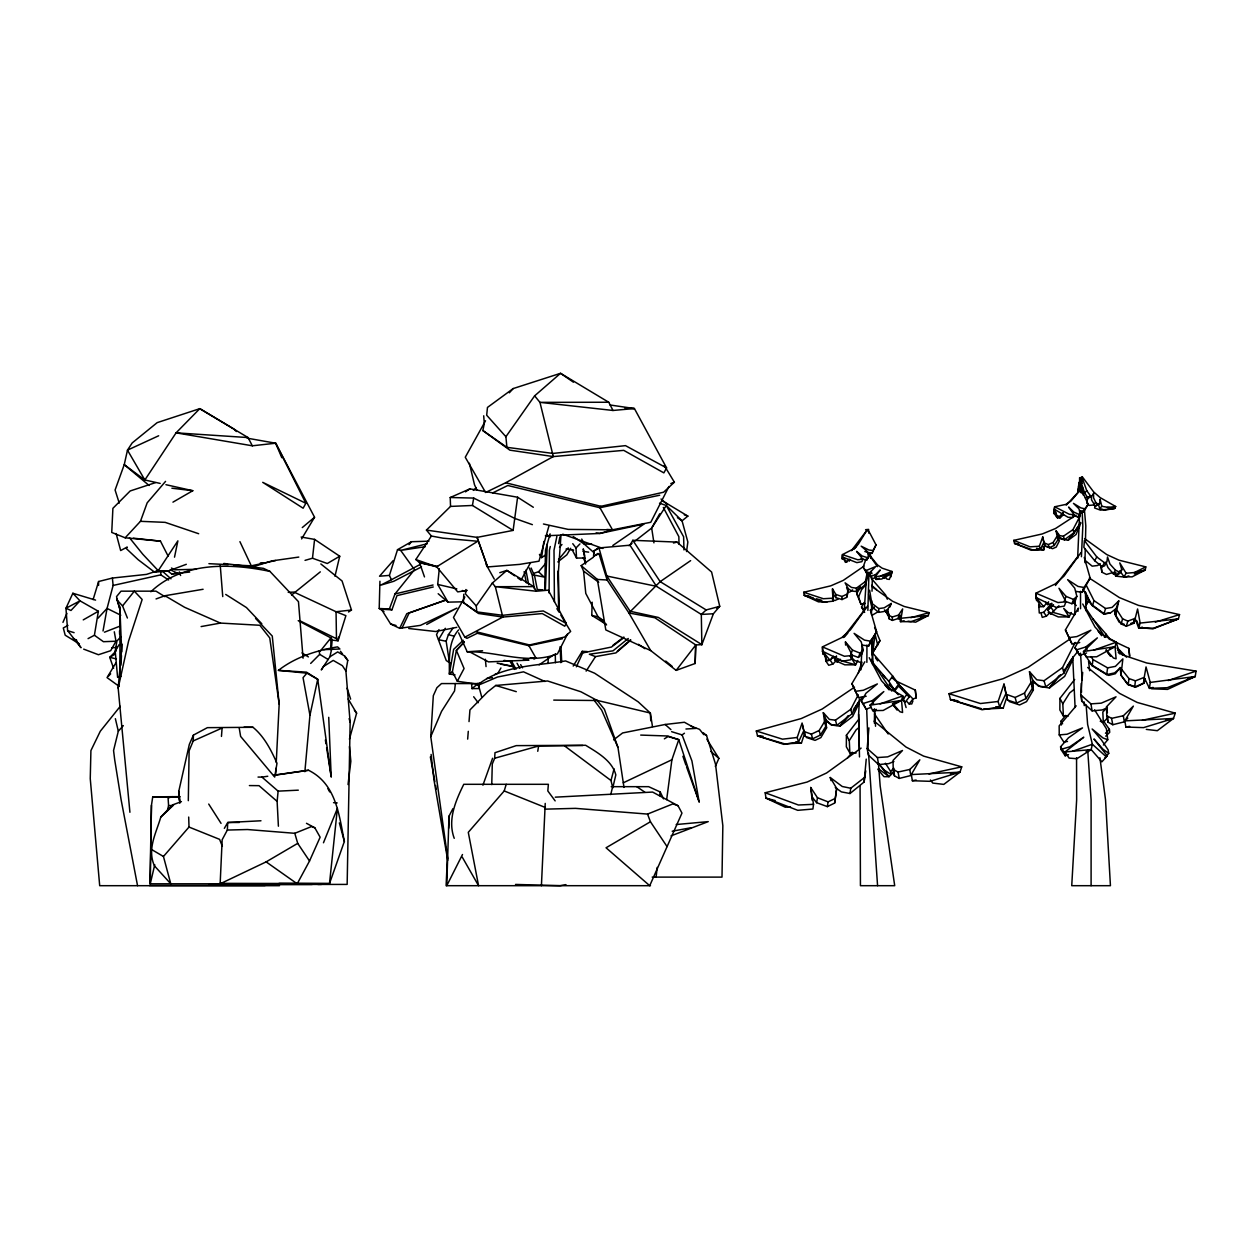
<?xml version="1.0" encoding="UTF-8"?>
<svg xmlns="http://www.w3.org/2000/svg" width="1259" height="1259" viewBox="0 0 1259 1259"><rect width="100%" height="100%" fill="white"/><g stroke="black" fill="none" stroke-linecap="round" stroke-linejoin="round"><path stroke-width="1.5" d="M98.58 585.419L98.595 581.516L112.381 578.054L146.437 574.403L157.17 570.909M858.685 719.408L846.394 735.24L846.347 746.823L849.856 752.945L856.12 752.992M866.664 708.738L868.049 743.518M866.869 662.36L866.947 644.986M1074.667 679.482L1059.921 698.383L1059.873 709.982L1063.383 716.088L1068.088 716.119M330.818 649.644L330.912 637.92L298.21 620.687M549.081 593.005L549.412 550.23L550.293 546.532M180.084 796.632L152.732 796.837L151.458 805.319L149.931 883.802L326.679 883.802M188.315 800.661L189.118 750.852L193.225 740.922L193.414 735.114L207.389 727.655L252.996 727.293C264.311 736.609 271.126 750.128 276.996 763.284L274.698 777.055L240.626 736.421L239.226 728.032M548.09 663.446L548.184 657.56M869.623 590.251L871.795 603.297L878.719 608.569L884.164 607.845L891.215 603.47L887.501 609.86L887.453 613.086L889.2 618.861L892.379 620.404L898.564 618.389L900.515 615.226L900.453 621.631L910.886 621.694L928.308 615.525L929.173 612.645L904.23 606.476L892.631 601.298L872.062 586.663M151.458 805.319L150.277 883.802L154.747 864.728M874.375 723.17L874.533 714.026L888.177 733.997M545.352 590.266L547.272 544.124M544.675 590.251L545.493 550.23L550.089 533.832M345.91 671.047L342.385 665.681L333.226 660.408L323.437 666.53L321.281 669.93L329.874 656.805L337.664 651.926L344.966 656.144L347.767 660.408L345.91 671.047L350.144 722.367L347.154 884.416L209.167 884.495M871.464 614.408L871.779 600.889M872.015 591.226L872.298 579.644M1084.943 562.647L1085.258 549.129M1085.447 541.401L1085.809 525.947L1084.314 508.526M491.75 784.593L492.285 763.961L494.677 758.233L494.976 752.709L516.253 745.627L585.64 745.281C597.333 752.441 612.236 760.782 615.824 774.899L612.724 788.008M593.477 557.17L581.186 565.621L597.348 579.439L605.799 629.925L650.698 650.588L676.162 670.386L695.157 663.477L695.676 644.718M606.224 624.385L591.761 615.383L592.171 602.195M448.692 828.233L449.085 816.115M695.157 663.477L695.786 644.954L654.869 617.776L628.902 612.976L607.137 579.99L599.016 553.755L593.556 556.226L593.949 550.97L598.466 547.933M541.417 885.691L545.226 803.415M893.906 761.538L888.697 763.631L878.577 764.575L868.238 754.944L867.168 748.507L868.899 727.875M1107.416 707.841L1102.223 709.934L1092.104 710.879L1081.764 701.247L1080.694 694.811L1082.677 672.416M802.376 724.68L805.083 736.295L812.622 738.797L820.412 735.083L825.794 726.396L826.093 719.833L823.307 712.657L829.382 719.424L835.441 720.179L850.785 709.305L858.276 694.748M1070.213 638.864L1028.115 667.301L1002.982 678.727L948.987 693.693L950.498 699.595L982.083 709.746L999.63 706.976L998.135 701.483L1003.99 684.109L1007.578 700.067L1016.627 703.073L1025.991 698.603L1032.474 688.169L1032.821 680.301L1029.484 671.661L1036.771 679.797L1044.057 680.71L1062.486 667.632L1075.217 642.436M447.386 857.709L446.111 885.691L650.478 885.691M867.892 610.395L868.962 572.058M1072.715 656.899L1075.092 707.479M1074.667 614.25L1075.391 598.749M1081.418 556.698L1082.834 526.089L1082.126 510.587M676.162 670.386L695.786 644.954L701.861 644.639L701.94 642.798M275.658 774.159L275.941 768.32M276.24 762.482L279.183 704.127L272.274 636.078L255.561 618.421M859.488 756.942L858.622 714.404L859.409 698.902M860.873 669.851L862.147 644.671M866.239 759.114L864.115 782.012L850.014 793.516L841.358 791.88L835.268 787.52M1080.379 480.167L1084.629 492.93L1088.012 498.108L1091.459 496.738L1091.537 499.87L1095.377 506.26L1099.862 503.506L1100.083 499.272L1101.814 506.323L1099.721 508.463L1104.867 510.115L1114.656 508.416L1115.679 506.511L1100.177 497.62L1093.615 491.876L1082.268 476.752L1078.994 482.764L1077.846 491.419L1080.663 479.018M120.943 665.177L121.478 655.609M121.698 651.784L119.81 606.334M227.328 830.059L247.456 829.524L294.795 833.301L297.706 843.357L266.137 861.88L220.152 883.802L222.166 839.737L227.328 830.059L227.753 822.505L260.975 820.774M383.995 611.638L379.211 608.49L379.935 581.249M864.052 566.125L843.215 580.415L830.751 585.844L803.683 592.281L804.296 595.302L823.512 602.18L832.954 601.188L832.514 588.834L835.819 594.437L835.85 597.647L842.019 599.552L846.662 597.38L848.22 591.887L848.188 588.708L845.088 582.823L851.525 587.465L856.388 588.158L865.374 581.564L867.357 572.105M1128.851 575.882L1125.2 577.173L1115.647 576.134L1115.867 572.593M447.685 858.26L430.767 736.609L433.316 695.692L436.92 687.697L441.484 683.574L478.074 683.574L478.892 687.272M1089.303 578.086L1119.424 597.6L1138.435 605.374L1179.541 614.612L1178.377 618.924L1153.637 628.162L1138.671 628.068L1140.15 623.079L1137.585 608.994L1133.997 623.221L1126.349 626.227L1121.108 623.929L1115.694 615.258L1116.104 608.648L1118.747 600.873L1112.106 607.405L1105.559 608.506L1093.992 600.606L1085.998 584.758M1124.381 624.401L1119.078 622.088L1114.813 614.124L1115.128 609.45M864.099 612.142L866.318 579.927M1077.625 558.445L1079.75 510.713M221.458 736.421L222.103 728.032L193.225 740.922M467.671 739.112L468.285 731.322M469.025 721.596L469.937 709.934L487.579 691.962L495.747 685.463L547.586 680.977L580.95 691.789L597.27 700.523L604.414 709.289L617.964 747.39L623.992 787.442M1057.765 539.985L1058.111 535.689L1056.144 530.92L1057.765 539.985L1054.208 545.477L1049.298 547.649L1044.702 545.729L1042.72 536.916L1039.352 546.264L1040.39 549.27L1031.2 550.277L1014.581 543.4L1013.715 540.379L1042.279 533.942L1055.514 528.512L1076.083 515.12M129.913 812.275L118.173 688.091L122.123 644.136M304.867 771.704L309.95 715.254L317.724 679.293L306.504 672.164L278.428 670.37C295.33 657.135 316.638 650.431 337.554 646.858L339.914 649.014L323.799 649.66M331.416 648.401L332.219 639.541L330.912 637.92L320.29 651.108M1118.26 652.43L1123.374 655.184L1146.697 662.989L1196.05 671.126L1195.216 676.524L1167.219 687.697L1149.436 688.374L1144.4 677.924L1143.502 683.259L1134.658 686.989L1128.206 684.691L1120.966 675.328L1122.871 658.882L1115.411 666.373L1107.605 667.852L1092.969 659.559L1091.002 656.6M278.396 826.203L277.122 801.385L278.129 791.14L261.951 777.102L258.032 777.071M463.627 601.786L447.984 602.148L437.707 584.428L439.281 568.785M465.924 589.527L465.468 593.886L476.248 605.941L476.799 611.89L502.624 615.305L543.274 610.945L566.282 623.441L564.756 626.211L542.283 613.574L502.813 617.067L478.451 613.463L463.343 602.494L463.816 594.217M305.04 560.365L312.484 558.225L314.593 539.387L301.137 537.042M656.112 877.114L657.182 867.42M455.396 683.574L454.546 690.955L441.547 711.366L430.767 736.609M348.035 784.546L350.852 761.223L349.435 746.556M874.816 636.11L872.786 652.587L879.994 640.626L874.612 627.501M1087.446 595.523L1086.312 604.682L1089.287 600.244M1120.966 675.328L1120.84 667.962L1114.498 672.92L1106.677 674.635L1092.198 665.791L1092.969 659.559M836.684 788.433L835.315 798.379L828.076 801.873L817.469 797.734L810.717 787.489L811.74 796.569L816.635 802.691L827.383 806.626L834.638 803.069L836.684 788.433L830.232 777.495L842.255 786.497L850.738 788.244L864.728 777.322M1128.206 684.691L1128.977 678.585L1121.832 669.568M1134.658 686.989L1135.445 680.836L1144.242 677.373L1146.036 666.955L1150.238 682.425L1149.436 688.374L1153.102 687.43M1143.502 683.259L1144.242 677.373M338.529 637.133L338.057 640.8L330.346 639.887M1077.924 611.37L1078.333 608.097L1065.413 629.941L1071.976 643.853L1079.718 642.562M666.672 799.638L671.897 759.759L678.774 739.647L667.663 735.996L640.705 735.083M450.533 506.417L450.234 497.51L469.906 488.87L517.606 497.226L513.121 530.401L477.082 537.388L426.439 530.086L450.533 506.417L472.44 505.473L513.121 530.401M810.717 787.489L813.534 804.344L812.905 809.018L797.765 810.324L765.96 798.096L765.189 792.761L807.176 782.028L826.596 772.979L861.125 748.098M1106.677 674.635L1107.605 667.852M686.548 551.552L687.855 542.015L682.048 520.817L666.31 505.488L659.511 503.175M850.014 793.516L850.738 788.244M455.018 674.855L449.369 674.053C449.384 659.181 448.047 641.87 458.559 629.925M546.201 554.511L541.575 557.643L543.888 541.449M834.638 803.069L835.315 798.379M1087.508 499.823L1087.902 496.99M827.383 806.626L828.076 801.873M864.115 782.012L865.751 770.838M1087.351 499.02L1086.737 503.159L1089.161 505.394L1093.803 504.969M1055.278 515.041L1053.689 513.263L1054.664 506.779L1065.838 504.403L1070.795 501.208L1080.348 489.877L1082.85 492.773L1088.217 504.308L1083.527 511.925L1079.341 510.949M659.653 795.625L660.235 791.974L648.637 786.67L611.213 786.67M1093.017 665.791L1108.723 675.391L1115.348 673.738L1120.148 667.475L1120.903 674.871L1127.34 683.952L1136.043 687.052L1144.053 683.118L1144.604 679.64M1115.694 615.258L1118.747 600.873M88.051 638.643L94.409 635.26L98.359 611.276L80.009 600.842L72.865 593.257L65.956 608.254L67.624 630.665L81.001 647.724L75.524 639.666M537.75 751.293L538.616 745.989L582.854 745.501M121.021 676.303L117.606 677.373L115.214 651.265L116.914 641.036L120.722 636.897M472.44 505.473L473.683 498.076L450.234 497.51M816.635 802.691L817.469 797.734M1120.022 571.193L1124.051 576.842L1132.14 576.842L1145.249 570.028L1145.784 566.896L1119.015 560.192L1106.724 554.558L1084.534 538.569M103.033 630.995L107.062 608.412L113.121 585.435L112.381 578.054M475.54 683.889L457.316 681.261L452.406 671.708L456.387 650.368L464.209 641.838M558.618 543.573L559.877 536.948M169.509 882.417L154.432 865.846C146.91 849.007 156.21 833.08 160.79 817.06L172.452 804.942L181.422 801.621M561.01 534.76L558.366 572.389L559.311 611.78M610.048 404.989L634.41 408.546L666.593 467.939L663.855 472.88L623.74 450.36L553.299 456.576L509.848 450.155L482.874 430.562L484.29 423.591L483.708 415.8M174.513 557.17L177.881 540.851L158.241 570.673L154.558 572.168L138.16 559.704L126.419 548.672L127.19 547.036L120.659 550.545L116.111 533.486M556.903 536.271L554.007 550.23L554.432 601.975M890.868 576.937L891.986 571.492L882.103 568.155L877.46 564.866L868.804 554.228M1076.162 705.858L1059.165 725.861L1059.228 734.91L1067.018 734.233L1082.52 727.907L1068.466 737.821L1060.566 746.807L1060.928 749.404L1069.709 746.823L1083.779 737.207L1065.083 751.938L1069.08 758.107L1076.886 758.705L1091.191 749.593L1092.356 744.258L1087.634 724.476L1086.139 705.087M118.173 688.091L128.607 640.973L142.157 599.489L134.32 591.163L122.564 605.909L127.395 618.012M1044.907 544.864L1043.742 549.947L1032.789 549.963L1014.581 543.4L1018.468 543.919M167.242 811.3L168.58 805.571L168.029 797.057L152.732 796.837M329.874 656.805L331.463 650.037M904.167 620.813L900.453 621.631L902.656 608.9L898.564 615.1L898.564 618.389M334.973 576.244L339.725 556.226L314.593 539.387M1133.997 623.221L1135.13 618.468L1138.671 628.068L1142.448 627.187M1144.053 683.118L1145.092 678.743M610.741 794.602L612.582 787.001L610.977 780.501L614.093 768.808M115.372 718.684L118.315 731.211L113.562 750.521L114.711 759.885L121.132 799.843L137.546 885.691M1114.813 614.124L1115.93 609.624M1130.629 623.504L1133.619 622.371L1134.359 619.349M886.305 575.599L891.419 573.679L891.986 571.492L880.592 575.977L875.068 576.905L876.044 579.423L881.693 579.014L891.419 573.679L889.373 579.408L886.966 579.109L884.857 576.716M849.384 559.405L845.434 562.395L842.743 557.123L856.86 562.631L861.911 561.671L862.777 559.169L857.772 559.767L842.428 554.605L842.255 558.933L842.428 554.605L853.586 548.877L858.323 544.187L867.01 530.102L869.749 532.935L876.028 544.879L872.015 553.362L864.839 551.521M848.22 591.887L846.63 587.591L851.54 590.975L856.498 591.588L865.452 584.601L868.899 573.16M893.984 705.071L899.949 711.744L902.577 712.5L901.538 700.397L902.734 695.912L888.303 688.028L881.489 680.726L869.214 657.702M1106.315 650.037L1113.475 658.048L1116.104 658.803L1115.065 646.701L1116.261 642.216L1101.814 634.331L1095.015 627.029L1082.74 604.005M1053.689 513.263L1054.664 506.779L1069.3 514.254L1074.21 514.805L1073.061 517.465L1068.073 517.292L1054.727 509.454L1056.537 516.961L1057.78 518.094L1063.336 512.555L1059.873 517.968L1058.111 515.86M349.42 739.19L356.612 713.176L348.176 698.965M846.662 597.38L848.188 588.708M548.94 525.947L538.978 561.184L519.731 564.378L487.532 566.943L477.082 537.388L487.532 566.943M1116.104 608.648L1110.485 612.881L1103.875 614.172L1092.513 605.815L1093.992 600.606M1121.108 623.929L1122.587 618.83L1117.205 610.442M1126.349 626.227L1127.828 621.096L1135.413 618.295M1103.875 614.172L1105.559 608.506M1095.157 506.039L1094.59 507.959L1100.413 510.147L1114.656 508.416L1101.814 506.323M462.305 857.206L478.562 885.691L468.285 832.325L504.214 790.951L506.212 784.31M93.119 599.583L98.595 581.516M1048.59 601.786L1047.677 604.792L1045.883 602.227M875.068 576.905L880.261 569.981L875.461 574.671L876.39 577.157L872.172 578.888L869.859 575.332L871.102 571.318L875.76 566.503L865.704 570.72L863.139 567.132L865.956 559.106M421.513 566.865L393.784 581.28L380.517 585.246L391.392 579.738L389.409 575.394L397.529 549.679L411.41 541.732L428.957 541.165M854.531 687.178L822.174 709.022L801.259 718.543L756.297 730.991L757.556 735.901L784.735 743.88L801.448 742.999L804.894 732.408M858.37 672.778L861.99 662.14M983.137 709.179L1003.203 708.125L1006.775 697.218M930.417 779.966L932.762 783.082L943.794 784.388L959.956 772.176L961.734 766.841L923.634 756.124L906.024 747.059L874.139 721.155M1146.288 729.386L1157.32 730.692L1173.482 718.48L1175.261 713.145L1137.16 702.428L1119.55 693.379L1087.666 667.459M449.148 660.503L446.158 641.272L448.393 634.678L452.894 628.32M763.111 736.279L757.556 735.901L783.869 744.352L798.474 742.039L797.215 737.475L802.093 723.012L805.083 736.295M274.383 775.072L308.502 770.256C336.011 783.775 339.096 814.809 344.352 841.484L329.496 883.566L278.994 883.393M426.738 624.433L456.875 608.097L420.459 625.361L399.67 628.335L390.62 623.976L381.398 609.246L391.942 609.812L396.978 595.617L433.253 586.977M870.111 610.395L874.234 606.98L870.693 611.244L876.61 631.719L868.679 646.024L862.462 645.096M889.987 606.932L891.215 603.47M1084.267 557.454L1090.137 578.023L1082.205 592.328L1075.989 591.4M876.028 544.879L873.038 550.513L868.883 549.978L861.187 546.17L866.884 551.064L869.261 555.801L866.57 560.208L861.093 558.681M482.921 785.175L492.599 758.248M866.57 560.208L869.261 555.801M155.392 482.669L130.181 490.963L112.901 508.321L111.736 532.447L125.176 537.798L140.457 521.32L147.177 502.829L165.559 481.379M872.015 553.362L873.038 550.513M845.592 645.112L845.45 641.964L852.39 655.483L850.816 659.763L842.743 661.164L822.505 651.171L822.442 646.874L841.72 637.636L850.423 629.862L867.482 606.24M1090.137 578.023L1084.046 587.481L1078.003 586.426L1067.632 579.659L1074.73 588.189L1076.854 596.341L1073.581 599.426L1066.027 596.404L1058.976 588.268L1065.917 601.786L1064.343 606.067L1056.27 607.467L1036.031 597.49L1035.968 593.178L1055.247 583.94L1063.949 576.166L1081.009 552.544M1058.945 605.752L1050.636 614.062L1047.85 610.222L1051.942 603.329M379.211 608.49L389.361 609.026L395.011 593.933L414.494 569.697L400.677 550.388L397.529 549.679M598.969 547.948L606.807 576.024L630.114 611.26L658.363 617.461L701.861 644.639L713.381 613.763L719.739 606.334L711.603 572.042L676.996 542.094L632.821 540.316L629.988 545.194L598.969 547.948L593.949 550.97M845.45 641.964L852.5 650.1L850.643 654.633L858.418 657.45L860.054 653.122L863.328 650.037L861.219 641.885L854.106 633.356L864.477 640.123L870.52 641.177L876.61 631.719M863.328 650.037L861.707 654.334L858.418 657.45M912.964 700.822L911.768 703.986L909.14 703.954L906.48 701.137M1064.17 600.936L1071.944 603.753L1073.581 599.426M1076.854 596.341L1075.233 600.653L1071.944 603.753M868.679 646.024L870.52 641.177M1082.205 592.328L1084.046 587.481M323.469 842.775L337.396 808.435L329.496 883.566L219.947 883.362M1064.784 599.426L1066.027 596.404M865.279 603.47L860.936 604.115L858.544 596.86L861.581 589.684L865.72 584.947M1080.678 483.094L1082.268 476.752M1133.619 622.371L1134.973 619.192M62.95 622.387L66.884 613.353M1088.217 504.308L1084.865 508.904L1080.804 507.849L1073.471 503.38L1078.743 508.573L1080.757 513.074L1077.72 517.071L1072.448 514.868M193.414 735.114L189.338 744.352L178.778 791.297L179.455 800.441M715.332 766.416L718.889 758.374L706.834 739.159M1077.72 517.071L1080.757 513.074M555.282 797.167L652.603 792.068L678.034 805.729L681.969 813.094L649.723 885.691L606.051 847.779L650.431 821.749L647.551 814.085L575.52 808.357L544.911 809.159M1083.527 511.925L1084.865 508.904M266.137 861.88L297.203 883.802L309.525 860.999L320.132 837.204L314.829 827.793L306.472 823.307M576.37 666.814L582.681 652.917L582.24 651.312L587.323 651.564M798.474 742.039L803.494 731.353M999.63 706.976L1005.673 694.134M402.188 627.737L409.159 612.991L446.41 599.898M849.872 559.358L849.038 561.105L850.36 559.72M399.67 628.335L406.814 613.652L446.032 599.913M438.998 629.61L436.511 634.678L446.253 660.534L450.801 663.54M1080.379 515.419L1072.967 529.661L1063.351 536.255L1059.669 535.563L1056.144 530.92M1040.39 549.27L1043.837 542.44L1042.72 536.916M1087.981 601.361L1086.312 604.682L1086.092 592.895M462.494 854.515L446.756 885.691L448.991 816.194L452.925 808.656M857.804 660.44L855.601 664.815L844.789 664.831L834.654 660.33M1071.33 612.535L1069.127 616.91L1058.315 616.926L1048.18 612.425M567.62 633.844L557.422 653.893C527.364 665.397 497.258 651.06 467.199 651.784L458.654 632.836M668.97 486.509L650.777 522.28L612.504 529.803L568.171 529.394L543.447 523.996M836.432 656.301L834.339 658.127L837.109 661.966L838.368 659.543M826.093 719.833L830.798 724.728L836.889 725.341L851.981 713.869L857.709 703.041L862.399 697.234M1032.821 680.301L1038.47 686.171L1045.804 686.895L1063.934 673.124L1070.795 660.109L1077.861 651.391M860.936 604.115L856.687 593.697L860.149 587.182M457.316 681.261L464.067 668.529L456.387 650.368L464.351 642.2M1058.111 535.689L1060.881 539.057L1064.579 539.67L1073.99 532.699L1080.631 522.391M521.226 579.817L530.495 562.742M866.192 696.258L858.449 697.549L851.902 683.637L864.823 661.793M305.858 503.27L303.12 508.211L262.722 482.339L305.858 503.27L275.69 443.215L247.142 438.163M485.533 420.758L465.263 457.253L485.596 492.474L505.662 482.764L553.299 456.576L539.954 402.361L534.634 395.845L560.538 373.309L608.726 402.25L613.023 410.465L634.41 408.546L624.779 407.995M464.839 597.002L453.476 617.445L464.87 637.18L466.963 638.344L477.303 633.277L528.922 645.725L562.427 638.738M864.665 612.393L861.549 606.98L863.989 602.589M1121.816 569.745L1119.833 573.286L1116.764 575.536L1113.349 573.868L1107.92 567.51L1106.11 562.647L1104.678 565.795L1102.129 566.786L1094.7 560.727L1083.873 547.382L1084.392 540.52L1096.794 556.966L1104.489 562.71L1106.929 561.844L1107.511 556.982L1109.95 564.048L1115.49 570.201L1118.905 571.838L1121.816 569.745L1119.786 562.867L1126.128 573.254L1124.051 576.842M114.301 631.798L115.985 641.224L110.666 650.698L98.438 654.727L83.692 649.14M659.716 513.766L651.674 528.056L635.055 541.008M1094.7 560.727L1096.794 556.966M871.338 707.29L866.129 709.132L861.361 701.373L865.94 693.268L877.366 683.92L863.328 690.262L855.333 691.348M1086.596 652.98L1079.655 655.435L1074.887 647.677L1079.467 639.572L1090.892 630.224L1076.854 636.582L1068.86 637.652M500.956 667.962L498.013 673.061L494.63 674.556M911.327 774.568L959.956 772.176L930.055 781.32L912.35 780.737L911.327 774.568L919.841 759.807L909.816 769.454L898.06 772.05L893.229 769.454L893.024 760.452L902.498 750.506L887.689 756.864L877.429 757.556L867.168 748.507M1102.129 566.786L1104.489 562.71M1124.838 720.872L1173.482 718.48L1143.581 727.623L1125.876 727.041L1124.838 720.872L1133.368 706.11L1123.343 715.757L1111.587 718.354L1106.755 715.757L1106.551 706.755L1116.025 696.809L1101.216 703.167L1090.955 703.86L1080.694 694.811M115.214 651.265L118.96 644.797M224.338 828.359L227.753 822.505L239.367 822.473M1113.349 573.868L1115.49 570.201M1116.764 575.536L1118.905 571.838M853.209 710.249L859.252 702.994L852.563 716.591L839.91 726.191L832.325 725.105L825.778 720.793L826.549 727.938L820.852 737.617L815.077 740.371L806.374 737.506M1064.091 670.323L1072.652 660.062L1064.626 676.398L1049.424 687.933L1040.312 686.611L1032.443 681.449L1033.356 690.026L1026.526 701.641L1019.601 704.961L1009.12 701.515M445.293 628.288L438.541 639.714L446.158 641.272M570.705 548.294L566.818 554.841L557.863 561.923M301.609 538.915L314.561 517.244L275.69 443.215L252.335 445.796L176.087 432.844L144.848 479.994L124.248 464.65L127.474 450.14L132.195 442.932L157.155 422.646L199.803 408.656L233.639 428.863L236.393 431.538M116.048 662.627L107.046 677.61L119.117 686.344M803.761 731.416L811.363 734.154L819.168 730.488L824.519 721.675L823.307 712.657M1003.99 684.109L1005.988 694.197L1015.116 697.486L1024.496 693.095L1030.932 682.504L1029.484 671.661M865.216 607.279L863.485 610.143L861.549 606.98M573.207 666.058L582.24 651.312M1043.585 542.535L1048.243 544.596L1053.169 542.44L1056.663 536.806M849.856 752.945L849.29 740.622L856.136 729.811L858.953 727.56M1063.383 716.088L1062.816 703.781L1069.662 692.954L1073.88 689.586M586.127 671.11L595.507 656.616L615.966 652.886L630.853 640.06M415.832 559.531L431.412 536.035L442.963 538.175L477.759 541.26L436.684 566.802L419.515 562.616L415.832 559.531L436.684 566.802L457.709 591.903L467.278 590.392M856.388 588.158L856.498 591.588L858.559 588.52M879.994 640.626L872.786 652.587L872.534 638.832M666.593 467.939L625.503 445.639L552.969 453.429L506.905 447.323L505.898 436.716L534.634 395.845M476.248 605.941L492.348 583.043L506.858 570.406L533.863 586.631L536.271 591.226L548.263 590.156L566.282 623.441M664.296 465.531L674.383 482.197L663.587 492.222L600.921 506.323L599.913 507.723L612.504 529.803L599.882 533.454L545.352 535.799M560.822 615.179L570.657 631.42L564.599 637.038L529.488 644.954L528.922 645.725L535.972 658.095L533.942 659.055M843.089 637.605L864.13 610.442M1055.467 585.498L1077.657 556.746M888.838 681.387L892.741 676.13L872.802 653.185L872.786 662.785L888.838 681.387L894.409 689.885L898.753 684.156L892.741 676.13M1104.316 636.991L1106.268 634.363L1092.765 618.783M1080.93 523.162L1068.167 540.284L1063.005 539.324L1058.331 536.287L1059.323 540.977L1056.207 547.098L1052.555 548.688L1046.591 546.532M898.202 694.716L894.803 690.923L898.47 686.061L909.281 696.935L905.237 702.113L902.734 699.784M909.14 703.954L912.98 698.934L916.127 697.927L915.324 690.121L895.479 680.757L891.64 677.373M856.498 591.588L860.086 586.962M903.726 698.493L906.748 694.638M650.698 650.588L628.902 612.976L660.172 581.642L690.64 560.633M848.22 715.757L839.91 726.191L848.377 716.041M854.169 708.282L858.921 702.317M1058.929 675.973L1049.424 687.933L1060.424 674.73M1067.254 665.523L1073.203 658.048M120.25 706.315L100.279 731.259L90.916 750.6L90.255 778.66L99.697 885.691L279.498 885.691M409.049 544.659L411.41 541.732M1104.835 758.123L1108.723 753.37L1102.994 749.231L1093.945 738.986L1107.275 755.841L1101.893 761.821L1091.191 749.593L1065.083 751.938M291.632 594.988L320.305 571.854M847.527 757.934L852.249 752.205M1061.368 724.979L1061.054 721.092L1065.775 715.364M558.571 559.531L568.25 547.87M1103.388 745.013L1107.763 739.741L1106.425 728.819L1094.575 709.824M854.263 548.955L856.639 546.123L851.43 550.639L867.01 530.102M852.39 655.483L844.427 656.269L822.442 646.874L823.166 654.412L822.505 651.171L827.021 660.424L830.122 660.33L833.6 656.207M1065.917 601.786L1057.953 602.573L1035.968 593.178L1036.692 600.716L1036.031 597.49L1040.548 606.728L1043.632 606.633L1047.126 602.526M328.725 717.331L331.211 776.834L317.724 679.293L306.897 673.172L303.041 677.672L309.95 715.254M533.548 573.364L538.553 571.775L545.95 563.151M559.5 547.35L561.97 544.486M1047.85 610.222L1053.484 604.635M170.768 883.802L163.45 856.482L189.007 827.053L188.693 817.06M832.766 657.261L830.185 660.22L832.891 664.028L836.621 660.314M1039.383 607.389L1038.691 604.839L1039.289 613.023L1043.711 612.315L1051.438 603.439M393.186 560.617L379.541 576.213L389.409 575.394M844.364 637.054L847.811 633.12M118.315 731.211L123.319 725.625M849.573 592.186L852.579 589.857M509.328 392.808L513.2 388.559L560.538 373.309L573.412 382.185M1066.247 505.142L1080.348 489.877M97.856 618.342L107.062 608.412L120.77 615.195M1106.755 715.757L1107.92 722.099L1112.767 724.728L1124.287 721.848L1127.812 718.102M108.243 676.366L110.65 673.864M1084.629 492.93L1086.769 490.695L1082.504 478.782M1063.572 514.569L1059.873 517.968M1106.661 708.03L1102.821 712.012L1103.293 722.32L1100.24 721.25M585.167 558.005L576.543 558.083L575.992 547.98L579.958 543.904M1088.012 498.108L1090.388 495.684L1092.135 495.826L1093.583 493.371L1093.567 497.809L1095.739 502.404L1097.549 504.056L1099.862 503.506M1095.377 506.26L1097.549 504.056M1093.583 504.591L1095.739 502.404M1103.293 722.32L1107.826 717.724M116.174 650.872L109.738 657.355L113.593 668.293M310.674 663.43L319.692 654.35L319.156 651.013M894.047 771.673L889.043 776.709L883.975 776.693L877.822 769.312M1041.256 613.888L1042.263 617.382L1046.418 616.123L1050.148 612.409M869.985 705.213L901.538 700.397L883.173 710.454L872.739 710.674L869.985 705.213L883.834 691.569L872.219 700.665L863.17 703.498L861.361 701.373M1083.495 651.517L1115.065 646.701L1096.699 656.773L1086.265 656.978L1083.495 651.517L1097.36 637.872L1085.746 646.969L1076.681 649.801L1074.887 647.677M878.404 768.651L889.043 776.709L878.766 763.867L884.4 770.193L890.9 774.332L890.617 771.389L893.245 768.824M890.9 774.332L894.881 770.445M1105.465 733.257L1109.399 729.386L1103.813 721.423M1105.748 736.185L1109.73 732.297L1109.399 729.386M463.265 640.264L453.633 649.376L449.369 674.053L452.406 671.708M834.15 658.488L836.574 656.191M160.79 817.06L173.553 805.115M716.607 608.128L719.739 606.334L706.173 609.938L701.31 614.439L701.861 644.639M473.305 490.396L476.17 487.8M837.109 661.966L840.257 659.228M617.335 651.186L630.381 639.934M302.286 527.568L314.561 517.244M150.86 591.746C182.398 561.75 230.145 563.056 269.945 571.413L298.462 601.66L303.073 658.205M471.574 683.574L472.015 688.61L478.074 683.574L481.63 696.668M662.029 500.578L687.87 516.111L682.048 520.817L677.421 517.669M628.272 638.486L612.991 650.84L589.338 654.239L595.507 656.616M629.012 545.714L632.034 543.353M613.621 739.867L622.607 732.958L665.177 724.476L684.408 722.257L693.079 727.088M623.661 637.809L611.465 647.047L582.681 652.917M612.928 645.3L623.866 637.038M513.2 388.559L487.469 407.428L486.682 415.218L505.898 436.716M477.444 685.101C502.136 665.193 535.83 665.98 565.574 660.928L594.61 673.203L638.171 701.83L650.321 713.035L652.477 726.506M671.614 731.684L682.095 734.91L684.44 733.226M612.803 545.493L643.947 524.09L599.882 533.454L596.089 532.95M539.104 664.862L553.598 654.9M465.468 491.844L469.906 488.87M348.523 612L351.466 610.017L342.07 580.981L320.84 563.953M1100.303 563.764L1097.518 565.527L1092.198 566.157L1084.802 560.113M593.556 556.226L597.978 553.441M664.359 738.844L668.088 736.531L678.774 739.647L699.154 801.904L691.931 760.955L682.095 734.91M114.538 654.412L109.738 657.355L116.379 658.913M339.725 556.226L327.293 563.513L312.484 558.225M872.298 615.132L878.467 611.544M172.955 502.152L192.784 490.711L165.936 484.699M83.251 619.884L98.359 611.276M391.392 579.738L420.522 564.268M464.87 637.18L502.813 617.067L495.322 586.694L492.348 583.043M67.97 625.408L63.296 627.973L65.185 635.197L79.443 643.947M888.067 609.372L884.148 611.496L878.735 612.362L871.842 606.775L868.584 594.641M900.437 618.311L928.308 615.525L915.623 622.182L907.959 621.254M1126.128 573.254L1134.501 572.515L1145.784 566.896M492.694 492.898L507.802 485.502L599.913 507.723L659.716 495.228M1107.275 755.841L1105.937 756.502L1092.356 744.258L1072.4 751.324M623.284 782.799L671.897 759.759M838.226 599.001L834.78 600.606L832.309 599.158M1150.238 682.425L1195.216 676.524L1167.518 689.397L1151.576 688.767M835.819 594.437L841.956 596.498L846.599 594.342M158.665 435.771L127.474 450.14L144.848 479.994L160.192 483.425M477.728 685.447L497.525 677.027L523.539 671.834L544.974 681.497M671.047 835.866L708.235 821.623L676.193 824.535M294.795 833.301L311.492 826.581L314.829 827.793M647.551 814.085L672.967 803.871L678.034 805.729M1085.4 497.887L1088.248 496.77M104.466 632.191L120.376 625.975M1140.15 623.079L1178.377 618.924L1152.835 628.902L1141.189 627.69M670.811 483.582L674.383 482.197M1086.092 751.56L1091.191 749.593M154.558 572.168L168.407 570.988L186.316 564.3M876.044 579.423L879.459 578.149M869.859 575.332L871.118 576.292L875.461 574.671M156.053 598.938L164.96 595.727L203.092 589.275M1134.312 573.931L1145.249 570.028L1134.501 572.515M872.739 710.674L876.343 709.384M901.538 700.397L892.537 703.608L897.195 709.997L892.474 704.253M1109.667 648.637L1115.065 646.701M880.057 703.891L902.734 695.912L906.102 707.558M1093.583 650.195L1116.261 642.216L1119.613 653.862M1060.928 749.404L1065.193 755.793L1068.513 754.645M1168.1 680.568L1196.05 671.126M168.863 797.781L172.373 796.617M499.792 572.688L506.858 570.406L514.648 575.788M1139.946 571.728L1145.249 570.028M251.769 567.179L272.133 560.853L298.792 557.076M553.74 700.098L597.27 700.523M1155.321 622.151L1179.541 614.612M832.891 664.028L828.737 665.287L825.762 660.928L825.4 656.018M887.501 609.86L889.122 615.462L892.301 616.973L898.564 615.1M1113.145 572.452L1106.504 574.45L1101.908 572.2L1100.933 566.471M494.677 758.233L538.616 745.989M910.855 617.681L929.173 612.645M673.471 543.007L676.996 542.094M1187.882 678.428L1195.216 676.524M168.612 579.99L160.822 574.859L113.121 585.435M427.305 543.715L400.677 550.388L425.337 546.689M893.229 769.454L894.394 775.796L899.241 778.424L910.761 775.544L909.816 769.454M395.011 593.933L433.08 584.994M1170.807 620.656L1178.377 618.924M870.551 572.735L866.821 573.585L863.139 567.132M233.954 564.945L251.296 565.842L275.658 560.523M920.88 617.146L928.308 615.525M1142.448 720.258L1175.261 713.145M928.922 773.939L961.734 766.841M880.592 575.977L891.419 573.679M456.781 627.344L435.598 631.514L408.734 628.493M672.18 831.223L691.002 827.745M565.952 884.621L560.192 885.691L515.529 884.432M201.11 626.573L220.435 623.079L259.81 625.267L269.756 637.935L279.183 704.127M1125.876 727.041L1129.685 726.349M1165.865 719.849L1173.482 718.48M912.35 780.737L916.159 780.045M950.435 773.892L959.956 772.176M825.762 660.928L828.705 660.456M477.303 683.621L480.859 683.055M1110.17 612.834L1104.159 613.763L1090.593 603.785L1086.076 593.839M486.603 678.507L492.426 677.641M261.951 777.102L267.774 776.252M273.596 775.387L308.502 770.256M167.368 570.689L171.665 573.931L189.7 572.058M685.95 729.008L696.227 728.379M1067.49 741.472L1063.761 741.944L1059.228 734.91M171.665 573.931L175.552 573.459M1107.291 507.519L1115.679 506.511M998.135 701.483L980.431 703.529L948.987 693.693M797.215 737.475L782.484 739.175L756.297 730.991M351.466 610.017L336.059 611.732L294.024 592.092L288.217 592.328M865.578 529.693L868.6 529.394L868.883 533.265M467.199 651.784L482.575 650.746M1039.352 546.264L1030.035 546.831L1013.715 540.379M832.514 588.834L832.86 598.167L823.386 598.733L803.683 592.281M111.815 647.771L117.386 647.456M713.381 613.763L701.31 614.439L656.458 586.316L606.807 576.024M278.129 791.14L298.304 790.164M790.495 806.956L785.27 807.208L765.96 798.096L775.229 800.598M813.534 804.344L798.411 805.005L765.189 792.761M115.985 641.224L103.427 641.697L94.409 635.26M196.467 569.273L174.875 569.808L171.444 568.029M472.015 688.61L478.924 688.531M888.838 614.785L887.501 614.801L886.068 611.386M1109.053 508.431L1114.656 508.416M591.699 544.045L584.239 544.077L573.175 536.554M260.345 562.93L264.248 562.93M312.232 884.447L260.157 884.447M317.819 884.432L321.533 884.416M608.726 402.25L539.954 402.361L613.023 410.465M533.863 586.631L495.322 586.694L536.271 591.226M827.179 601.849L818.476 601.865L804.296 595.302L809.521 596.325M168.029 797.057L179.659 797.057M168.58 805.571L172.467 805.571M652.193 877.114L722.005 877.114L722.839 825.715L715.521 764.166L706.551 735.492L703.293 732.801M149.302 885.502L265.145 885.502M244.026 727.198L252.996 727.293M249.392 785.569L259.024 785.663L277.122 801.385M168.407 570.988L158.241 570.673L142.786 554.228L129.472 537.735M140.457 521.32L165.165 522.359L198.67 533.722M208.915 563.67L228.178 564.646M597.348 579.439L607.137 579.99M542.771 589.841L537.294 589.527L534.729 576.465L531.125 568.029M606.838 529.457L612.504 529.803M530.354 657.765L535.972 658.095M248.039 437.565L176.087 432.844L199.803 408.656L248.039 437.565L252.335 445.796M981.328 708.644L950.498 699.595L954.385 699.862M333.541 802.66L337.176 802.927M125.176 537.798L160.46 541.15L168.108 556.085M278.428 670.37L306.897 673.172M133.344 538.16L160.46 541.15M171.901 488.209L192.784 490.711M223.819 563.45L263.43 568.344L269.945 571.413M523.366 659.417L528.906 660.141L488.523 661.888L469.749 651.926M566.062 549.034L573.6 550.073M582.996 551.363L588.645 552.15M950.498 699.595L958.02 700.807M995.68 706.897L1003.203 708.125M757.556 735.901L761.38 736.531M795.719 742.07L801.448 742.999M504.072 660.377L511.406 661.589M497.163 663.194L513.656 666.436M533.234 574.891L544.045 577.031L538.553 571.775M500.657 664.138L513.766 666.735M437.66 566.44L419.515 562.616L424.488 576.921M1014.581 543.4L1018.232 544.218M1036.456 548.31L1043.742 549.947L1043.097 546.5M437.707 584.428L456.844 588.882M594.091 699.658L650.321 713.035L650.777 720.809M591.761 615.383L598.135 616.894L602.982 620.183M505.662 482.764L600.921 506.323M476.107 631.735L529.488 644.954M72.865 593.257L95.574 600.118M448.393 634.678L454.121 636.173M390.62 623.976L396.034 625.487M1052.603 612.267L1069.127 616.91L1063.698 608.349L1068.183 612.598L1074.777 614.77M837.235 659.653L855.601 664.815L850.171 656.254L854.656 660.503L861.25 662.675M804.296 595.302L813.094 597.82M816.619 598.828L821.891 600.338M495.747 685.463L516.3 691.663M389.361 609.026L391.942 609.812M67.624 630.665L74.108 632.663M867.482 557.658L862.163 556.006L856.561 551.348L862.777 559.169M462.368 590.502L465.987 591.667M1128.977 678.585L1135.445 680.836M684.298 514.852L687.87 516.111M562.757 534.194L602.919 548.468M532.384 524.657L514.758 518.409L473.683 498.076M1107.763 739.741L1103.057 737.994L1092.135 728.992L1101.436 739.93L1108.14 749.876L1108.723 753.37M691.207 726.175L699.563 729.37L703.781 734.642M852.5 650.1L860.054 653.122M504.214 790.951L545.43 807.538M189.007 827.053L219.601 839.36L222.371 846.363M1122.587 618.83L1127.828 621.096M220.435 623.079L184.632 607.31L164.96 595.727M1078.9 514.38L1073.785 512.035L1068.592 507.062L1074.21 514.805M1109.006 638.974L1128.851 648.354L1129.653 656.144L1128.851 648.354M897.636 618.326L900.5 619.696M546.579 535.044L549.9 536.649M170.248 569.745L178.448 573.711M299.437 620.577L336.468 638.706L338.057 640.8L345.895 615.651L336.059 611.732L336.468 638.706M546.674 535.122L550.183 536.853M73.29 638.549L76.783 640.296M703.545 733.855L706.551 735.492M151.237 849.306L163.45 856.482M319.692 654.35L328.158 659.511M896.817 682.976L898.753 684.156M706.173 609.938L660.172 581.642L632.821 540.316M301.987 652.933L308.392 656.915M164.929 596.703L156.006 591.163L121.021 591.163L116.52 596.624L120.046 610.206M225.707 594.421L246.449 607.562L261.809 623.787M517.606 497.226L533.328 507.267M638.486 644.309L644.938 648.7M636.755 786.67L644.828 792.163M517.764 577.928L520.88 580.069M482.874 430.562L506.905 447.323M463.343 602.494L476.799 611.89M581.186 565.621L583.578 571.114L598.749 582.256M564.677 745.989L610.977 780.501M882.858 577.031L884.558 578.353L884.196 576.732M884.4 609.86L887.154 612.079M894.409 689.885L889.232 684.141L894.803 690.923M665.728 661.069L672.259 666.467M149.113 485.486L124.248 464.65L115.088 490.019L119.243 503.096M710.816 751.418L718.889 758.374M438.179 593.713L447.984 602.148M661.022 499.02L666.814 504.025M871.606 585.325L876.563 589.668M594.279 552.921L584.239 544.077L581.737 539.057M162.206 571.035L170.972 578.841M665.177 724.476L670.937 729.638M606.57 624.92L598.135 616.894L585.781 593.414L583.578 571.114M887.674 613.605L885.329 611.26L888.476 613.479L887.595 611.811M1117.441 647.96L1126.506 657.151M912.98 698.934L898.737 684.455L909.281 696.935M1117.898 650.415L1122.808 655.168L1117.142 648.149M116.709 599.709L122.564 605.909M1072.983 602.022L1076.256 605.563M871.338 578.463L885.565 594.925L887.312 599.221M1100.429 633.592L1098.163 630.964L1101.609 635.685M884.636 684.66L889.153 689.916M1108.25 653.374L1110.721 656.301L1105.969 650.053M426.439 530.086L431.412 536.035M1036.031 597.49L1043.632 606.633M822.505 651.171L830.122 660.33M1056.112 516.048L1057.78 518.094L1054.727 509.454M344.588 656.49L347.767 660.408M842.743 557.123L846.898 562.254M340.449 651.281L342.511 653.893M882.874 674.887L885.25 677.909M594.909 701.263L601.676 710.139L617.964 747.39M354.361 710.202L356.612 713.176M833.379 594.342L835.85 597.647M473.683 696.746L478.184 702.742M1106.268 634.363L1109.273 638.376M572.766 543.683L575.992 547.98M1084.739 606.696L1105.26 637.369M871.212 660.393L891.734 691.065M555.156 800.897L547.822 790.951L548.373 784.31L463.768 784.31C455.632 800.897 447.37 819.861 454.231 838.321M221.049 823.37L208.711 804.06M875.493 657.875L877.696 660.865M1082.992 589.102L1092.513 605.815M1086.769 490.695L1090.388 495.684M1050.997 607.499L1053.767 611.323M1043.711 612.315L1046.418 616.123M877.46 566.629L870.441 556.667M870.74 659.779L872.786 662.785L871.81 659.307M1060.566 746.807L1064.815 753.165L1065.193 755.793M650.431 821.749L667.034 846.552M297.706 843.357L309.525 860.999M539.434 554.385L541.575 557.643M1083.464 652.351L1092.198 665.791M629.988 545.194L656.458 586.316M885.407 763.237L890.617 771.389M1089.444 661.589L1091.443 664.831M886.32 610.694L888.004 613.416M556.903 608.679L558.87 611.921M856.687 593.697L858.544 596.86M520.659 664.642L522.516 667.852M517.024 663.225L519.92 668.324M1061.054 721.092L1062.58 723.799M486.163 564.614L494.299 579.14M511.359 660.802L516.017 669.221M509.879 660.944L514.522 669.41M327.907 788.653L329.701 791.927M1059.921 698.383L1062.816 703.781M846.394 735.24L849.29 740.622M663.304 507.424L678.869 536.696L678.994 544.171M572.247 549.963L576.543 558.083M1076.681 649.801L1079.655 655.435M863.17 703.498L866.129 709.132M1065.413 629.941L1071.976 643.853M851.902 683.637L858.449 697.549M1085.746 646.969L1087.036 649.66M872.219 700.665L873.51 703.356M660.235 791.974L663.556 798.867M583.2 557.721L585.529 562.647M239.918 541.653L251.296 565.842M476.909 490.066L474.501 484.731L469.355 463.249M275.69 443.215L281.796 457.662M871.118 576.292L872.172 578.888M529.299 567.966L532.195 575.206L534.32 588.787M865.704 570.72L866.821 573.585L866.318 570.343M871.102 571.318L871.999 573.758M1136.846 620.892L1138.655 625.849M686.548 766.873L699.154 801.904M1063.351 536.255L1064.579 539.67M1053.169 542.44L1054.208 545.477M1048.243 544.596L1049.298 547.649M682.913 756.281L685.887 765.031M525.9 570.107L528.733 584.727M179.392 571.901L180.619 575.52M1072.967 529.661L1073.99 532.699M1098.084 503.474L1099.721 508.463M116.662 598.859L119.983 609.151L119.873 678.428M347.106 688.201L350.616 699.123M524.137 571.617L526.372 582.901M1078.57 486.304L1080.238 491.954M1044.057 680.71L1045.804 686.895M835.441 720.179L836.889 725.341M1030.932 682.504L1032.474 688.169M1005.988 694.197L1007.578 700.067M824.519 721.675L825.794 726.396M1024.496 693.095L1025.991 698.603M1015.116 697.486L1016.627 703.073M819.168 730.488L820.412 735.083M811.363 734.154L812.622 738.797M339.363 822.882L344.352 841.484M349.136 718.59L350.144 722.367M1043.837 542.44L1044.702 545.729M1062.486 667.632L1063.934 673.124M850.785 709.305L851.981 713.869M830.232 777.495L831.034 780.643M875.052 634.284L877.728 645.206M1031.939 683.983L1033.356 690.026M825.369 722.918L826.549 727.938M916.127 697.927L915.324 690.121M584.79 556.179L583.263 548.861L585.592 564.048M1078.994 482.764L1080.804 492.049M1111.587 718.354L1112.767 724.728M898.06 772.05L899.241 778.424M430.358 756.911L434.89 781.682M435.598 785.49L436.291 789.299M1101.184 566.109L1101.908 572.2M447.716 860.29L434.025 780.187L431.097 754.456M1090.955 703.86L1092.104 710.879M877.429 757.556L878.577 764.575M325.373 739.962L325.987 743.833M326.6 747.72L331.211 776.834M1123.343 715.757L1124.287 721.848M653.94 542.849L651.674 528.056L666.31 505.488L683.621 536.775L683.967 549.931M1106.551 706.755L1107.401 712.72M1099.91 757.761L1105.528 799.827L1110.438 885.691L1071.739 885.691L1076.65 799.827L1076.555 757.682M1088.547 661.038L1089.633 670.748M485.36 659.244L486.053 666.593M811.74 796.569L812.071 800.126M1082.142 483.346L1081.638 477.539L1079.577 477.728L1079.655 491.309M1082.472 487.217L1083.149 494.96M1082.158 680.348L1080.537 653.169M1083.952 701.735L1084.267 705.622M220.231 565.275L222.749 596.593M874.643 714.656L874.407 708.88L875.54 726.238M878.389 762.923L880.183 786.088L894.708 885.691L860.432 885.691L860.07 785.946M877.57 885.691L868.521 753.165M870.299 552.591L870.724 558.382M1087.713 750.065L1091.097 799.827L1091.097 885.691M1115.458 573.002L1115.647 576.134M1107.7 718.338L1107.92 722.099M893.969 768.289L894.394 775.796M560.963 646.638L561.703 662.014M1080.615 477.633L1081.324 493.135M1085.337 591.604L1086.218 610.883M868.112 552.732L868.285 556.604M560.129 646.654L560.822 662.675M872.141 654.916L871.496 639.509L872.55 664.547M119.526 630.806L119.636 634.379M832.86 598.167L832.954 601.188M1081.276 683.338L1081.512 692.293M1081.607 695.881L1081.764 701.247M865.374 581.564L865.452 584.601M867.797 738.828L868.081 749.577M892.301 616.973L892.379 620.404M889.122 615.462L889.2 618.861M841.956 596.498L842.019 599.552M557.816 571.224L558.681 610.41M858.622 714.404L859.33 749.215M555.282 653.673L555.439 662.722M160.774 571.444L160.822 574.859M871.795 603.297L871.842 606.775M878.719 608.569L878.735 612.362M1080.537 591.305L1080.537 608.695M1079.703 525.79L1076.067 534.446L1068.167 540.284L1079.703 525.79M80.009 600.842L70.976 610.473L65.956 608.254L80.009 600.842M179.88 802.864L178.778 791.297L179.817 802.864"/></g></svg>
